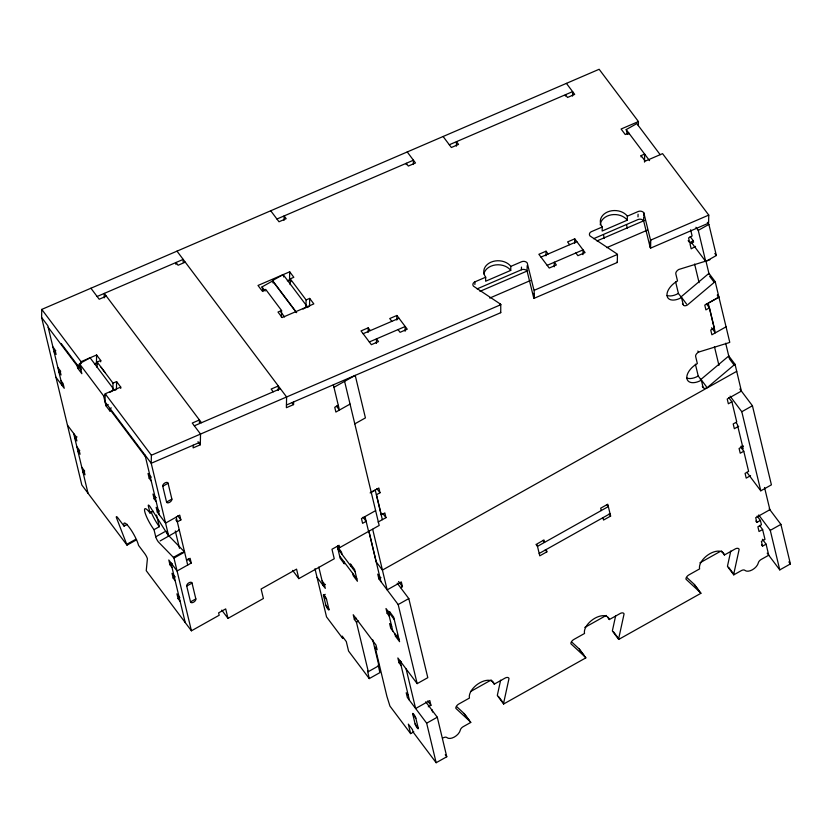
<?xml version="1.0" encoding="UTF-8"?>
<svg xmlns="http://www.w3.org/2000/svg" width="832" height="832" viewBox="0 0 832 832"><rect width="100%" height="100%" fill="white"/><g stroke="black" fill="none" stroke-linecap="round" stroke-linejoin="round"><path stroke-width="1.25" d="M136.552 539.791L127.026 545.137L81.817 484.994L41.6 317.46L41.766 309.41L599.144 69.274L638.435 121.555L638.352 125.57M80.943 367.723L80.902 369.73L61.246 343.595M81.026 363.698L81.058 361.691L41.766 309.41M97.479 364.416L96.45 363.033L96.606 354.994L81.058 361.691M97.053 367.401L97.157 362.034L100.745 360.495L96.606 354.994M100.714 361.837L100.745 360.495M104.198 297.866L104.291 293.405L201.5 422.718M112.882 389.834L113.017 383.136L116.594 381.586L120.734 387.088L105.196 393.786L105.03 401.835L151.216 463.278L168.678 536.037A4.15 0.811 60.7 0 1 168.064 535.153L149.822 506.324A4.139 0.811 60.7 0 0 148.325 505.95L150.03 513.063L153.213 511.274M116.438 389.636L116.594 381.586M120.713 388.43L120.734 387.088M105.196 393.786L151.382 455.239L151.216 463.278L200.366 442.104M175.978 264.514L176.02 262.496L178.09 265.252L185.266 262.163M183.134 262.09L183.196 259.407L97.115 296.494M193.19 445.193L193.138 447.876L200.314 444.787L200.533 434.065L192.254 423.051L199.43 419.962L199.378 422.646M278.242 390.437L278.335 385.975L271.159 389.064L273.229 391.81M281.445 317.408L281.58 310.513L265.72 289.411L262.142 290.961L258.003 285.459L289.692 271.804L293.831 277.306L290.243 278.845L290.129 284.596M284.014 220.293L284.107 215.935L286.177 218.681L279.001 221.77L270.722 210.766M290.909 281.684L289.536 279.843L289.692 271.804M176.987 251.15L286.603 396.978L286.385 407.701L293.561 404.612L293.613 401.929M305.958 306.842L306.103 299.946L290.243 278.845M309.525 306.446L309.681 298.397L306.103 299.946M368.108 332.426L368.202 327.829L361.026 330.918L371.363 344.677L378.539 341.578L376.47 338.832L376.386 343.429M396.812 320.06L396.906 315.463L389.73 318.552L391.799 321.298M406.224 164.642L406.255 163.301L408.325 166.057L415.501 162.968L407.222 151.954M405.111 331.271L405.205 326.508L369.325 341.962M413.348 164.507L413.431 160.212L276.931 219.024M456.394 146.13L456.477 141.669L458.546 144.414L451.37 147.503L443.102 136.5M474.885 284.523L474.947 281.84L485.701 277.202A14.498 11.045 1.2 0 1 491.026 262.163A14.498 11.045 1.2 0 1 510.817 266.375L521.581 261.747A4.139 3.151 1.2 0 1 527.238 262.954L533.78 289.442A4.15 3.162 1.3 0 0 534.217 290.295L534.05 298.345L617.292 262.475L617.448 254.436A4.15 3.162 1.3 0 0 616.71 253.708L589.961 235.924A4.139 3.151 1.1 0 1 591.479 231.629L602.243 226.99A14.498 11.045 1.1 0 1 607.568 211.952A14.498 11.045 1.1 0 1 627.359 216.174L638.123 211.536A4.139 3.151 1.2 0 1 643.781 212.742L650.312 239.231A4.15 3.172 0.8 0 0 650.749 240.084L650.593 248.134L708.594 223.142L708.76 215.093L662.563 153.65L645.226 161.117L641.087 155.615L644.675 154.076L644.509 162.115M485.701 277.202L485.628 281.226L510.734 270.4L510.817 266.375M500.146 305.261L500.167 303.919L473.418 286.135A4.139 3.151 1.1 0 1 474.947 281.84M286.437 405.018L500.75 312.686L500.75 304.45A4.17 3.182 1 0 0 500.178 303.919M477.11 288.881L521.414 269.786L521.477 267.103M527.103 269.651L527.186 265.626M534.05 298.345A4.15 3.172 1 0 1 533.614 297.492L533.697 293.467M545.948 255.798L546.042 251.202L538.866 254.29L549.214 268.05L556.379 264.961L554.32 262.205L554.226 266.802M565.417 96.065L565.448 94.723L567.518 97.469L574.694 94.38L566.415 83.377M572.53 96.096L572.624 91.624L449.311 144.758M574.652 243.433L574.746 238.836L567.57 241.925L569.639 244.681M582.951 254.654L583.045 249.881L547.175 265.346M602.243 226.99L602.16 231.015L627.276 220.189L627.359 216.174M628.794 134.316L628.815 132.974L625.238 134.524L621.098 129.022L638.435 121.555M638.009 216.892L638.071 214.219M641.066 156.957L641.087 155.615M643.646 219.44L643.698 216.757M643.718 215.426L643.781 212.742M650.593 248.134A4.15 3.162 1.2 0 1 650.156 247.281L650.208 244.598M650.239 243.256L650.291 240.573M500.635 680.17L497.401 694.99A4.098 2.278 -36.9 0 0 497.38 695.573L503.62 704.007L585.801 657.883A4.15 2.309 -36.9 0 0 585.489 657.29L570.929 643.791A4.139 2.309 -36.9 0 1 573.903 639.434L584.532 633.474A14.498 8.06 -36.9 0 1 594.932 618.207A14.498 8.06 -36.9 0 1 609.326 619.559L620.61 613.267A4.139 2.298 -36.9 0 1 624.062 613.974L618.675 638.664A4.15 2.309 -36.9 0 0 618.686 639.434L700.877 593.31A4.129 2.298 -36.9 0 0 700.565 592.717L686.005 579.218A4.139 2.298 -36.9 0 1 688.979 574.86L699.598 568.901A14.498 8.06 -36.9 0 1 710.008 553.634A14.498 8.06 -36.9 0 1 724.402 554.986L735.686 548.694A4.139 2.309 -36.9 0 1 739.138 549.401L733.741 574.101A4.129 2.288 -36.9 0 0 733.762 574.86L741.229 570.669A4.139 2.298 -36.9 0 1 744.307 570.024L746.252 571.064A8.278 4.607 -36.9 0 0 757.609 564.689L758.659 561.974A4.139 2.298 -36.9 0 1 761.27 559.416L768.747 555.225L766.085 544.159L762.393 539.24M503.62 704.007L503.589 703.83A4.098 2.278 -36.9 0 1 503.599 703.238L508.997 678.548A4.139 2.298 -36.9 0 0 505.534 677.841L494.26 684.133A14.498 8.06 -36.9 0 0 479.866 682.781A14.498 8.06 -36.9 0 0 469.456 698.048L458.827 704.007A4.139 2.298 -36.9 0 0 455.863 708.365L470.423 721.864A4.15 2.309 -36.9 0 1 470.735 722.457L463.258 726.648A4.139 2.298 -36.9 0 0 460.647 729.196L459.607 731.921A8.278 4.607 -36.9 0 1 448.24 738.296L446.295 737.256A4.139 2.298 -36.9 0 0 443.217 737.89M615.701 615.597L612.466 630.417A4.15 2.309 -36.9 0 0 612.487 631.176L618.686 639.434M730.777 551.023L727.542 565.843A4.129 2.288 -36.9 0 0 727.553 566.602L733.762 574.86M680.472 297.128A4.139 2.298 -36.9 0 0 681.127 296.806L708.032 274.123A4.139 2.298 -36.9 0 1 709.02 273.458L715.218 281.715L729.768 342.295A4.139 2.298 -36.9 0 1 728.728 342.763L698.62 352.082A4.139 2.298 -36.9 0 0 695.646 356.439L697.351 363.563A14.498 8.06 -36.9 0 0 686.951 378.82A14.498 8.06 -36.9 0 0 701.345 380.172L703.05 387.286A4.139 2.298 -36.9 0 0 707.158 387.67L734.063 364.988A4.139 2.298 -36.9 0 1 735.051 364.322L728.853 356.065A4.139 2.298 -36.9 0 0 727.865 356.741L700.96 379.413A4.139 2.298 -36.9 0 1 700.305 379.735M715.218 281.715A4.139 2.298 -36.9 0 0 714.23 282.381L687.326 305.063A4.139 2.298 -36.9 0 1 683.218 304.678L682.438 303.638M55.806 350.678L54.038 351.666L56.108 354.422L54.964 349.669L52.894 346.923M60.746 371.238L58.968 372.226L61.038 374.982L59.904 370.24L57.834 367.484M48.183 327.298L77.137 365.81L77.709 368.191L81.848 373.693L79.456 363.75L90.085 357.781L114.213 389.886L109.97 392.267M77.137 365.81L78.915 364.822M77.709 368.191L79.924 366.943M273.114 282.974L272.532 280.571L283.161 274.602L307.289 306.706L303.046 309.088M263.11 291.533L262.007 286.926L272.626 280.966L295.984 312.031M111.311 407.93L109.543 408.918L110.115 411.289L105.976 405.787L103.584 395.845L105.716 394.659M105.976 405.787L108.191 404.55M77.022 436.935L74.807 438.173L76.877 440.929L75.733 436.176L67.465 425.173M627.359 134.389L626.205 129.584L636.823 123.614L660.182 154.679M79.768 450.476L78 451.474L80.07 454.23L78.926 449.478L76.856 446.732M84.708 471.047L82.93 472.035L84.999 474.791L83.866 470.049L81.796 467.293M151.247 480.979L149.178 478.234L151.393 476.986M333.965 387.317L355.222 375.388L365.425 417.903L354.796 423.862M162.76 486.252L168.074 483.267L171.87 499.086A3.11 1.726 -36.9 0 1 169.634 502.31A3.11 1.726 -36.9 0 1 166.546 502.018L162.75 486.21A3.11 1.726 -36.9 0 1 164.975 482.934A3.11 1.726 -36.9 0 1 168.064 483.226M156.177 501.54L154.107 498.794L156.322 497.546M338.281 405.309L334.745 407.295L335.878 412.048L350.054 404.092M166.556 502.07L171.87 499.086M127.026 545.137L116.366 517.494A4.139 0.811 60.7 0 1 117.874 517.878L124.072 526.126L127.265 524.337M175.791 519.813L177.341 521.882L180.887 519.896L179.743 515.143L165.578 523.099L157.3 512.096L159.515 510.848M126.776 544.336L135.637 539.365M344.594 381.358L379.184 525.46L339.633 547.654L339.061 545.282L331.978 549.255L334.256 558.75L298.834 578.625L296.556 569.14L261.123 589.014L263.401 598.51L227.978 618.384L225.701 608.899L218.618 612.872L219.19 615.243L191.433 630.812L173.971 558.064A4.139 0.801 60.7 0 0 173.399 557.378L158.361 541.913A4.139 0.811 60.7 0 1 155.73 536.796L154.014 529.672L159.328 526.687L156.52 515.008M708.885 224.401L716.352 255.518L705.723 261.487L698.256 230.37L708.885 224.401L707.325 222.331M155.73 536.796L164.58 531.825M688.158 240.625L689.707 242.684L693.254 240.698L690.144 236.569M160.139 540.925L179.306 530.067A4.15 0.811 60.7 0 1 179.005 529.651M695.542 246.386L691.184 248.841L690.05 244.088L693.586 242.102L693.254 240.698M173.399 557.378L182.26 552.406M173.971 558.064L184.6 552.094A4.139 0.801 60.7 0 0 184.028 551.408L168.99 535.954A4.139 0.811 60.7 0 1 167.003 532.574M172.016 567.486L169.946 564.741L172.162 563.493M186.566 560.29L190.112 558.303L191.246 563.046L177.081 571.002L168.802 559.988L169.946 564.741M175.209 580.788L173.139 578.042L175.354 576.794M186.722 586.061L192.036 583.076L195.832 598.894A3.11 1.726 -36.9 0 1 193.606 602.17A3.11 1.726 -36.9 0 1 190.518 601.879L186.722 586.061A3.11 1.726 -36.9 0 1 188.947 582.795A3.11 1.726 -36.9 0 1 192.036 583.076M180.138 601.349L178.069 598.603L179.847 597.605M370.978 492.378L375.222 489.996L382.346 519.646M370.136 492.908L378.851 488.01L379.995 492.752L376.449 494.749L381.295 514.914L384.842 512.928L385.975 517.67L378.092 522.038M706.347 303.753L709.446 307.882L705.9 309.868L704.766 305.126L718.931 297.18L717.382 295.11M190.518 601.879L195.832 598.894M375.627 510.63L361.462 518.575L362.596 523.328L366.142 521.342L363.043 517.213M726.055 326.83L711.88 334.786L710.746 330.044L714.293 328.047L709.446 307.882M325.426 584.386L323.242 585.614L318.791 567.081M325.229 594.339L323.471 595.327L325.842 605.218A3.11 0.603 60.7 0 0 327.818 609.055A3.11 0.603 60.7 0 0 328.942 609.336L326.57 599.456A3.11 0.603 60.7 0 0 324.594 595.608A3.11 0.603 60.7 0 0 323.471 595.327L326.57 599.456M736.736 371.322L382.398 570.097L376.199 561.85L368.867 530.962M397.218 583.18L408.803 598.582L427.794 677.674L417.165 683.634L398.174 604.552L378.872 578.864L380.994 577.678M400.681 587.662L402.459 586.664L401.315 581.922L387.15 589.878L372.694 529.329M728.801 397.665L731.91 401.794L728.364 403.78L727.22 399.038L741.395 391.082L735.051 364.322M372.705 639.746L378.934 665.694L368.306 671.663L356.439 622.232L354.37 619.476L356.491 618.29M356.439 622.232L358.561 621.036M398.174 604.552L408.803 598.582M752.43 405.756L771.41 484.848L760.781 490.818L741.801 411.726L752.43 405.756L739.846 389.022M389.199 616.023L387.13 613.267L389.262 612.082M738.702 426.254L734.344 428.698L733.2 423.946L736.746 421.959L731.91 401.794M539.198 553.457L610.043 513.708M390.125 614.026L389.563 611.655L393.692 617.157L399.578 641.68L395.45 636.178L397.571 634.982M546.281 549.484L546.853 551.855L539.76 555.838L536.91 543.972L544.003 539.999L544.565 542.37L543.015 540.301M601.245 510.567L600.683 508.186L607.766 504.213L610.615 516.079L603.533 520.052L602.961 517.681M743.454 446.025L739.086 448.469L740.23 453.211L743.777 451.225L740.667 447.096M314.964 568.714L326.539 616.907L342.732 638.456L342.17 636.085L346.299 641.586L348.577 651.082L369.262 678.59L379.891 672.63L378.196 665.08L378.934 665.694M401.066 665.454L398.996 662.698L401.128 661.513M750.568 475.675L746.21 478.13L745.077 473.377L748.613 471.39L743.777 451.225M428.282 706.794L430.934 705.297L429.801 700.554L415.626 708.51L406.13 668.959M755.81 521.04L756.85 522.413L760.386 520.426L757.141 516.1M470.486 691.6L491.15 680.004L494.26 684.133M584.813 627.442L606.226 615.43M699.878 562.869L720.262 551.439M759.502 525.377L762.601 529.506L759.034 531.513L757.89 526.77L761.436 524.774L760.386 520.426M437.289 717.215L446.774 756.766L436.155 762.726L426.66 723.185L437.289 717.215L425.703 701.813M780.905 524.389L790.4 563.94L779.771 569.899L770.276 530.358L780.905 524.389L769.184 508.799M354.37 619.476L353.226 614.734L375.981 644.998L377.125 649.74L375.055 646.994L386.922 696.426L389.948 706.108L410.634 733.616L413.816 731.827M761.509 544.762L762.538 546.146L766.085 544.159M106.361 296.15L99.185 299.239L90.917 288.236M94.505 363.875L96.45 363.033M287.331 280.8L289.536 279.843M281.58 310.513L277.992 312.052L282.131 317.554L313.83 303.898L309.681 298.397M114.639 390.406L115.544 390.021M306.831 307.601L308.63 306.831M363.126 333.705L398.996 318.25M540.966 257.088L576.846 241.634M593.653 238.67L637.957 219.575A4.139 3.151 1.2 0 1 643.614 220.782L650.156 247.281M479.96 291.346L527.665 270.795M596.97 240.937L644.675 220.386M489.746 298.064L530.296 280.592M606.757 247.645L647.296 230.173M194.324 425.807L280.394 388.721M151.382 455.239L500.916 304.647M534.217 290.295L617.448 254.436M650.759 240.084L708.76 215.093M687.076 577.72L694.356 584.459L699.525 591.344M572.01 642.283L579.29 649.033L584.459 655.918M456.934 706.857L464.214 713.606L469.383 720.491M368.306 671.663L367.567 671.05L369.262 678.59M626.205 129.584L649.553 160.649M695.926 227.261L698.256 230.37M714.813 253.469L716.352 255.518M691.829 242.996L705.723 261.487M709.582 276.193L714.23 282.381M717.34 295.162L718.848 297.17L708.219 303.129L715.343 332.79L711.578 327.787M729.414 358.8L734.063 364.988M681.127 296.806L686.556 304.023M675.553 281.57L678.402 293.426L681.512 297.554L683.218 304.678M697.84 351.052L698.62 352.082M730.08 396.136L741.801 411.726M735.935 422.5L737.318 424.33L743.205 448.854L741.135 446.098M700.96 379.413L706.389 386.641M695.386 364.177L698.235 376.043L701.345 380.172M702.27 386.256L703.05 387.286M574.746 238.836L585.083 252.595L577.907 255.684L575.838 252.938M746.886 472.326L760.781 490.818M758.701 514.946L770.276 530.358M788.861 561.891L790.4 563.94M546.042 251.202L548.111 253.958M767.187 553.166L779.771 569.899M721.302 550.857L724.402 554.986M728.572 567.216L733.741 574.101M700.877 593.31L694.668 585.062A4.129 2.298 -36.9 0 0 694.356 584.459M606.83 504.587L608.338 506.584L537.482 546.343L535.985 544.346M609.066 514.01L610.615 516.079M396.906 315.463L407.243 329.212L400.067 332.311L397.998 329.555M607.776 617.49L609.326 619.559M613.506 631.79L618.675 638.664M545.293 549.796L546.853 551.855M368.202 327.829L370.271 330.574M585.801 657.883L579.602 649.636A4.15 2.309 -36.9 0 0 579.29 649.033M272.532 280.571L296.66 312.666M262.007 286.926L265.117 291.075M280.686 311.782L284.575 316.961M336.419 406.058L339.425 410.051L333.362 384.81M376.896 488.634L379.995 492.752M382.876 513.542L385.975 517.67M292.011 402.553L293.561 404.612M498.43 696.363L503.599 703.238M398.58 581.506L402.459 586.664M379.798 576.878L377.738 574.122L378.872 578.864M394.264 619.528L385.996 608.525L387.13 613.267M338.083 545.594L339.633 547.654M470.735 722.457L464.526 714.199A4.15 2.309 -36.9 0 0 464.214 713.606M337.875 548.818L355.108 571.75M339.581 555.942L356.824 578.864M391.664 626.309L389.605 623.553L390.738 628.295L399.017 639.309M417.165 683.634L397.862 657.956L398.996 662.698M427.69 700.981L430.934 705.297M322.109 580.871L324.178 583.617L325.312 588.37L317.044 577.356M408.283 695.51L406.214 692.754L407.358 697.497L426.66 723.185M445.234 754.718L446.774 756.766M412.745 714.095L415.844 718.224L418.226 728.104A3.11 0.603 60.7 0 1 417.102 727.823A3.11 0.603 60.7 0 1 415.116 723.975L412.745 714.095A3.11 0.603 60.7 0 1 413.868 714.376A3.11 0.603 60.7 0 1 415.844 718.224M325.842 605.218L328.942 609.336M415.116 723.975L418.226 728.104M197.985 441.688L200.314 444.787M292.625 570.378L298.834 578.625M436.155 762.726L413.057 732.004L412.485 729.633L408.346 724.131L410.634 733.616M97.157 362.034L113.017 383.136M101.119 367.307L105.082 372.59M79.456 363.75L103.584 395.845M41.6 317.46L47.809 325.718L62.161 385.528M109.543 408.918L145.392 456.612M150.103 476.237L148.034 473.481L149.178 478.234M177.788 515.767L180.887 519.896M155.043 496.798L152.974 494.052L154.107 498.794M61.027 380.786L63.097 383.542L64.23 388.284L55.962 377.281M158.236 510.099L156.166 507.343L157.3 512.096M188.146 558.917L191.246 563.046M221.78 610.126L227.978 618.384M174.065 576.046L171.995 573.29L173.139 578.042M179.005 596.606L176.935 593.85L178.069 598.603M191.433 630.812L146.234 570.679L147.399 558.771A4.139 0.811 60.7 0 0 144.758 553.644L138.549 545.386A14.498 2.818 60.7 0 0 129.324 527.457A14.498 2.818 60.7 0 0 124.072 526.126M533.614 297.492L527.072 270.993A4.139 3.151 1.2 0 0 521.414 269.786M764.535 487.479L769.881 509.714L755.706 517.67L756.85 522.413M728.853 356.065L729.414 358.405M705.838 260.572L709.114 274.227M725.681 343.231L728.967 356.928M690.633 229.778L692.11 235.955L688.574 237.942L689.707 242.684M762.601 529.506L764.982 539.386L761.405 541.393L762.538 546.146M694.616 264.046L699.088 282.682M714.459 346.705L718.942 365.383M626.486 224.598L627.38 228.332M603.47 234.77L604.365 238.472M431.985 709.654L432.546 712.026M394.878 633.797L395.45 636.178M368.742 530.816L380.942 581.62M388.066 611.281L392.808 631.051M399.932 660.712L409.427 700.253M364.998 516.589L368.566 531.419M283.161 274.602L283.743 277.004M350.99 566.27L350.418 563.898L354.557 569.4L357.406 581.256L353.267 575.754L352.695 573.383M342.025 554.341L341.453 551.97L337.324 546.468L340.174 558.334L344.302 563.836L343.73 561.465M176.207 517.14L187.699 565.032M175.302 530.972L179.473 548.319M145.007 455.031L159.37 514.842M170.872 562.744L185.234 622.565M73.663 433.43L88.026 493.251M159.328 526.687A14.498 2.818 60.7 0 1 150.925 511.41M154.014 529.672A14.498 2.818 60.7 0 1 144.789 511.742A14.498 2.818 60.7 0 1 150.03 513.063M166.712 531.898A4.139 0.811 60.7 0 1 166.494 531.305M600.246 224.858A14.498 11.045 1.1 0 1 611.374 214.822A14.498 11.045 1.1 0 1 627.276 220.189M616.959 262.101A4.129 3.151 1 0 1 617.292 262.475M483.87 273.946A14.498 11.045 1.2 0 1 495.55 264.93A14.498 11.045 1.2 0 1 510.734 270.4M500.417 312.312A4.15 3.162 1.3 0 1 500.75 312.686M709.935 259.688A4.139 2.298 -36.9 0 1 708.895 260.156L678.787 269.474A4.139 2.298 -36.9 0 0 675.813 273.832L677.518 280.946A14.498 8.06 -36.9 0 0 667.118 296.213A14.498 8.06 -36.9 0 0 681.512 297.554M698.235 376.043A14.498 8.06 -36.9 0 1 686.951 378.102M678.402 293.426A14.498 8.06 -36.9 0 1 667.118 295.495"/></g></svg>
